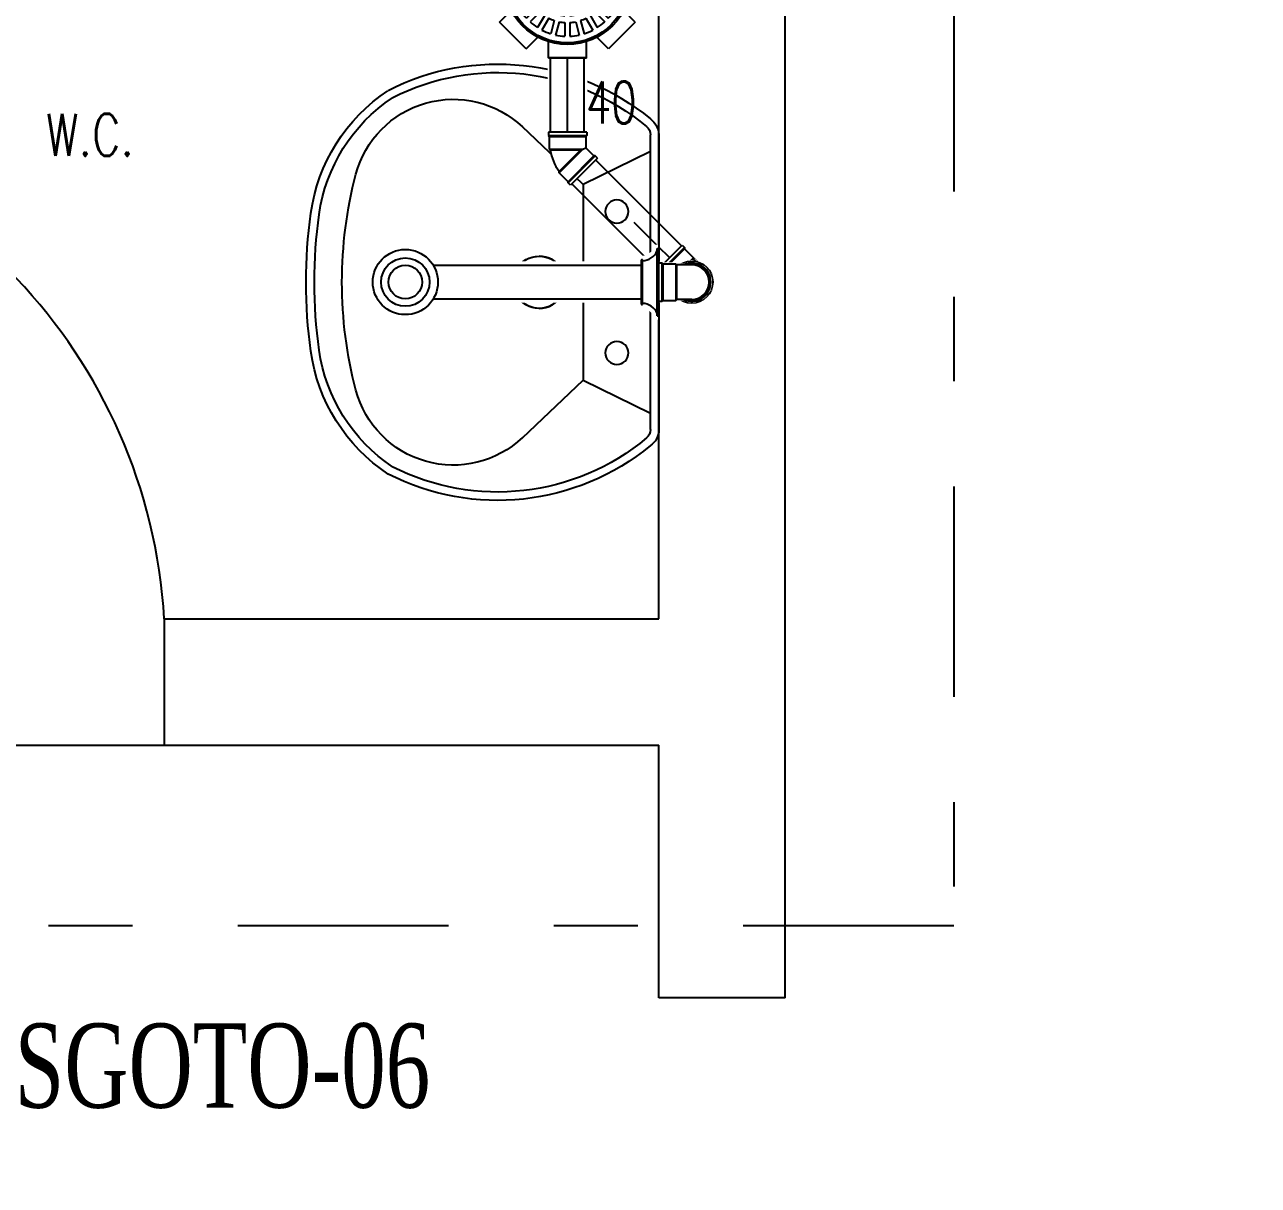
# Model space of a CAD drawing. Header units: inches. Extents: x 542787 to 543192, y 9574025 to 9574373.
# Drawn here: x 542830.142 to 542831.607, y 9574173.436 to 9574174.814 of the extents above; entities that cross this region are included whole.
import ezdxf
from ezdxf.enums import TextEntityAlignment as Align

# ---------------------------------------------------------------- set-up
doc = ezdxf.new("R2010")
doc.units = ezdxf.units.IN
doc.header["$MEASUREMENT"] = 0
doc.linetypes.add('DASHDOT', pattern=[1, 0.5, -0.25, 0, -0.25])
doc.linetypes.add('DASHDOT2', pattern=[0.5, 0.25, -0.125, 0, -0.125])
for name, color, linetype in [('CERCADURA', 7, 'Continuous'), ('EIXO', 8, 'Continuous'), ('I-ARQ', 8, 'Continuous'), ('I-ESGOTO', 6, 'Continuous'), ('I-NORMO_INST', 4, 'Continuous'), ('TINTERNO', 8, 'Continuous')]:
    doc.layers.add(name, color=color, linetype=linetype)
doc.styles.add('125', font='ROMANS.SHX', dxfattribs={"width": 0.7, "height": 0.25})
doc.styles.add('25', font='ROMANS.SHX', dxfattribs={"width": 0.7, "height": 0.05})
doc.styles.add('ROMANS', font='romans.shx', dxfattribs={"height": 0.025})
doc.styles.add('TITULO', font='times.ttf')

# ---------------------------------------------------------------- blocks, each defined once
blk = doc.blocks.new('*U237')
at = {"color": 2}
blk.add_wipeout([(0.3121, -0.2789), (0.451, -0.4178), (0.4178, -0.451), (0.2789, -0.3121)], dxfattribs=at)
for p, q in [((0.3096, -0.2813), (0.4486, -0.4203)), ((0.2813, -0.3096), (0.4203, -0.4486))]:
    blk.add_line(p, q)
at = {"layer": 'EIXO', "linetype": 'DASHDOT', "ltscale": 0.01}
blk.add_line((0.2955, -0.2955), (0.4344, -0.4344), dxfattribs=at)
blk = doc.blocks.new('Lav')
at = {"linetype": 'Continuous'}
for p, q in [((-0.1159, 0.0898), (-0.1844, 0.1621)), ((0.1848, 0.1621), (0.1163, 0.0898)), ((-0.1552, 0.01), (-0.1159, 0.0898)), ((-0.1159, 0.0898), (0.1163, 0.0898)), ((0.1163, 0.0898), (0.1556, 0.01)), ((-0.1754, 0), (0.1754, 0)), ((0.1751, 0.01), (-0.1747, 0.01))]:
    blk.add_line(p, q, dxfattribs=at)
at = {"color": 0, "linetype": 'Continuous'}
blk.add_line((-0.0308, 0.1423), (-0.0308, 0.1423), dxfattribs=at)
blk.add_line((-0.0308, 0.1423), (-0.0308, 0.1423), dxfattribs=at)
blk.add_lwpolyline([(-0.0308, 0.1423, 1.000001), (0.0312, 0.1423), (0.0312, 0.1423), (0.0312, 0.1423, -1.000001)], format="xyb", close=True, dxfattribs=at)
at = {"linetype": 'Continuous'}
for centre in [(-0.0838, 0.0499), (0.0002, 0.0499), (0.0842, 0.0499)]:
    blk.add_circle(centre, 0.0137, dxfattribs=at)
for centre, radius, start, end in [((-0.0529, 0.2058), 0.2095, 97.8851, 146.3536), ((0.0002, -0.1776), 0.5966, 82.1149, 97.8851), ((0.0533, 0.2058), 0.2095, 33.5371, 82.1149), ((-0.0529, 0.2058), 0.1995, 97.8851, 146.3011), ((0.0002, -0.1776), 0.5866, 82.1149, 97.8851), ((0.0533, 0.2058), 0.1995, 33.6983, 82.1149), ((0.0002, -0.1287), 0.505, 75.2964, 104.7036), ((-0.0977, 0.2442), 0.1194, 104.7036, 223.4431), ((0.098, 0.2442), 0.1194, 316.5569, 75.2964), ((0.0268, 0.1915), 0.2857, 152.9119, 219.4392), ((0.0268, 0.1915), 0.2757, 153.029, 219.8949), ((-0.0264, 0.1915), 0.2757, 320.1051, 26.9706), ((-0.0264, 0.1915), 0.2857, 320.5608, 27.0881), ((-0.1747, 0.023), 0.013, 219.8949, 270), ((0.1751, 0.023), 0.013, 270, 320.1051), ((-0.1738, 0.025), 0.025, 217.0047, 266.1146), ((0.1754, 0.0226), 0.0226, 270, 326.1069)]:
    blk.add_arc(centre, radius, start, end, dxfattribs=at)
at = {"color": 0, "linetype": 'Continuous'}
for radius, start, end in [(0.031, 360, 180), (0.031, 360, 180.0001), (0.021, 0, 180), (0.021, 180, 0)]:
    blk.add_arc((0.0002, 0.1423), radius, start, end, dxfattribs=at)
blk = doc.blocks.new('*U67')
at = {"color": 2}
blk.add_wipeout([(0.0278, 0.0036), (0.0295, 0.0036), (0.0401, -0.007), (0.0415, -0.007), (0.0448, -0.0103), (0.0103, -0.0448), (0.007, -0.0415), (0.007, -0.0401), (-0.0036, -0.0295), (-0.0036, -0.0278), (-0.0085, -0.0228), (-0.0135, -0.0203), (-0.0208, -0.0127), (-0.0243, -0.0019), (-0.0237, 0.0059), (-0.0199, 0.0141), (-0.0152, 0.0191), (-0.0086, 0.0228), (-0.0002, 0.0244), (0.0052, 0.0238), (0.0135, 0.0203), (0.0187, 0.0156), (0.0228, 0.0085)], dxfattribs=at)
for p, q in [((0.0215, 0.0077), (0.0272, 0.002)), ((0.0223, -0.0045), (0.0288, 0.002)), ((0.0271, 0.002), (0.0227, -0.0025)), ((0.0288, 0.002), (0.0271, 0.002)), ((0.0395, -0.0086), (0.0288, 0.002)), ((0.0409, -0.0086), (0.0086, -0.0409)), ((0.0437, -0.0115), (0.0115, -0.0437)), ((0.0409, -0.0086), (0.0395, -0.0086)), ((0.0437, -0.0115), (0.0409, -0.0086)), ((-0.0077, -0.0215), (-0.002, -0.0272)), ((0.0045, -0.0223), (-0.002, -0.0288)), ((-0.002, -0.0271), (0.0025, -0.0227)), ((-0.002, -0.0288), (-0.002, -0.0271)), ((0.0086, -0.0395), (-0.002, -0.0288)), ((0.0086, -0.0409), (0.0086, -0.0395)), ((0.0115, -0.0437), (0.0086, -0.0409))]:
    blk.add_line(p, q)
for radius in [0.0228, 0.02]:
    blk.add_circle((0, 0), radius)
at = {"layer": 'TINTERNO'}
blk.add_line((0.0395, -0.0086), (0.0086, -0.0395), dxfattribs=at)
blk.add_circle((0, 0), 0.0188, dxfattribs=at)
blk = doc.blocks.new('*U184')
at = {"color": 2}
blk.add_wipeout([(0.0235, -0.3358), (0.0235, -0.4302), (-0.0235, -0.4302), (-0.0235, -0.3358)], dxfattribs=at)
for p, q in [((-0.02, -0.3358), (-0.02, -0.4302)), ((0.02, -0.3358), (0.02, -0.4302))]:
    blk.add_line(p, q)
at = {"layer": 'EIXO', "linetype": 'DASHDOT', "ltscale": 0.01}
blk.add_line((0, -0.3358), (0, -0.4302), dxfattribs=at)
blk = doc.blocks.new('A$C57B471C8')
for p, q in [((-0.152, 0.0915), (-0.152, 0.0721)), ((-0.152, 0.0915), (-0.107, 0.0915)), ((-0.107, 0.0915), (-0.107, 0.0721)), ((-0.2101, 0.0488), (-0.1783, 0.0806)), ((-0.1783, 0.0806), (-0.1646, 0.0669)), ((-0.0807, 0.0806), (-0.0944, 0.0669)), ((-0.0807, 0.0806), (-0.0489, 0.0488)), ((-0.2101, 0.0488), (-0.1964, 0.0351)), ((-0.0489, 0.0488), (-0.0626, 0.0351)), ((-0.0168, 0.0309), (-0.0171, 0.0283)), ((-0.0071, 0.0318), (-0.0158, 0.0318)), ((-0.0158, 0.0308), (-0.0158, -0.0308)), ((-0.0071, 0.0308), (-0.0071, -0.0308)), ((-0.0061, 0.0311), (-0.0053, 0.0281)), ((-0.221, -0.0225), (-0.221, 0.0225)), ((-0.221, 0.0225), (-0.2016, 0.0225)), ((-0.0181, 0.0273), (-0.0591, 0.0273)), ((0, 0.0273), (-0.0044, 0.0273)), ((0, 0.0273), (0, -0.0273)), ((-0.221, -0.0225), (-0.2016, -0.0225)), ((-0.0181, -0.0273), (-0.0591, -0.0273)), ((-0.0168, -0.0309), (-0.0171, -0.0283)), ((-0.0061, -0.0311), (-0.0053, -0.0281)), ((0, -0.0273), (-0.0044, -0.0273)), ((-0.2101, -0.0488), (-0.1964, -0.0351)), ((-0.0489, -0.0488), (-0.0626, -0.0351)), ((-0.0071, -0.0318), (-0.0158, -0.0318)), ((-0.1783, -0.0806), (-0.2101, -0.0488)), ((-0.0489, -0.0488), (-0.0807, -0.0806)), ((-0.1783, -0.0806), (-0.1646, -0.0669)), ((-0.152, -0.0915), (-0.152, -0.0721)), ((-0.107, -0.0915), (-0.107, -0.0721)), ((-0.0807, -0.0806), (-0.0944, -0.0669)), ((-0.107, -0.0915), (-0.152, -0.0915))]:
    blk.add_line(p, q)
at = {"color": 8}
for p, q in [((-0.1452, 0.0469), (-0.1494, 0.0627)), ((-0.1394, 0.0485), (-0.1436, 0.0643)), ((-0.1325, 0.0494), (-0.1325, 0.0657)), ((-0.1265, 0.0494), (-0.1265, 0.0657)), ((-0.1196, 0.0485), (-0.1154, 0.0643)), ((-0.1138, 0.0469), (-0.1096, 0.0627)), ((-0.1666, 0.0328), (-0.1781, 0.0444)), ((-0.1623, 0.0371), (-0.1739, 0.0486)), ((-0.1568, 0.0413), (-0.165, 0.0554)), ((-0.1516, 0.0443), (-0.1598, 0.0584)), ((-0.1074, 0.0443), (-0.0992, 0.0584)), ((-0.1022, 0.0413), (-0.094, 0.0554)), ((-0.0967, 0.0371), (-0.0851, 0.0486)), ((-0.0924, 0.0328), (-0.0809, 0.0444)), ((-0.1738, 0.0221), (-0.1879, 0.0303)), ((-0.1708, 0.0273), (-0.1849, 0.0355)), ((-0.1474, 0.0222), (-0.1566, 0.0314)), ((-0.1431, 0.025), (-0.1481, 0.0371)), ((-0.1376, 0.0273), (-0.1426, 0.0394)), ((-0.1325, 0.0283), (-0.1325, 0.0414)), ((-0.1265, 0.0283), (-0.1265, 0.0414)), ((-0.1214, 0.0273), (-0.1164, 0.0394)), ((-0.1159, 0.025), (-0.1109, 0.0371)), ((-0.1116, 0.0222), (-0.1024, 0.0314)), ((-0.0882, 0.0273), (-0.0741, 0.0355)), ((-0.0852, 0.0221), (-0.0711, 0.0303)), ((-0.1764, 0.0157), (-0.1922, 0.0199)), ((-0.1545, 0.0136), (-0.1666, 0.0186)), ((-0.1517, 0.0179), (-0.1609, 0.0271)), ((-0.1349, 0.0096), (-0.1417, 0.0165)), ((-0.1325, 0.0106), (-0.1325, 0.0203)), ((-0.1265, 0.0106), (-0.1265, 0.0203)), ((-0.1241, 0.0096), (-0.1173, 0.0165)), ((-0.1073, 0.0179), (-0.0981, 0.0271)), ((-0.1045, 0.0136), (-0.0924, 0.0186)), ((-0.0826, 0.0157), (-0.0668, 0.0199)), ((-0.0171, 0.0273), (-0.0171, -0.0273)), ((-0.0051, 0.0273), (-0.0051, -0.0273)), ((-0.1789, 0.003), (-0.1952, 0.003)), ((-0.178, 0.0099), (-0.1938, 0.0141)), ((-0.1578, 0.003), (-0.1709, 0.003)), ((-0.1568, 0.0081), (-0.1689, 0.0131)), ((-0.1401, 0.003), (-0.1498, 0.003)), ((-0.1391, 0.0054), (-0.146, 0.0122)), ((-0.1199, 0.0054), (-0.113, 0.0122)), ((-0.1189, 0.003), (-0.1092, 0.003)), ((-0.1022, 0.0081), (-0.0901, 0.0131)), ((-0.1012, 0.003), (-0.0881, 0.003)), ((-0.081, 0.0099), (-0.0652, 0.0141)), ((-0.0801, 0.003), (-0.0638, 0.003)), ((-0.1789, -0.003), (-0.1952, -0.003)), ((-0.178, -0.0099), (-0.1938, -0.0141)), ((-0.1578, -0.003), (-0.1709, -0.003)), ((-0.1568, -0.0081), (-0.1689, -0.0131)), ((-0.1545, -0.0136), (-0.1666, -0.0186)), ((-0.1401, -0.003), (-0.1498, -0.003)), ((-0.1391, -0.0054), (-0.146, -0.0122)), ((-0.1349, -0.0096), (-0.1417, -0.0165)), ((-0.1325, -0.0106), (-0.1325, -0.0203)), ((-0.1265, -0.0106), (-0.1265, -0.0203)), ((-0.1241, -0.0096), (-0.1173, -0.0165)), ((-0.1199, -0.0054), (-0.113, -0.0122)), ((-0.1189, -0.003), (-0.1092, -0.003)), ((-0.1045, -0.0136), (-0.0924, -0.0186)), ((-0.1022, -0.0081), (-0.0901, -0.0131)), ((-0.1012, -0.003), (-0.0881, -0.003)), ((-0.081, -0.0099), (-0.0652, -0.0141)), ((-0.0801, -0.003), (-0.0638, -0.003)), ((-0.1764, -0.0157), (-0.1922, -0.0199)), ((-0.1738, -0.0221), (-0.1879, -0.0303)), ((-0.1708, -0.0273), (-0.1849, -0.0355)), ((-0.1517, -0.0179), (-0.1609, -0.0271)), ((-0.1474, -0.0222), (-0.1566, -0.0314)), ((-0.1431, -0.025), (-0.1481, -0.0371)), ((-0.1376, -0.0273), (-0.1426, -0.0394)), ((-0.1325, -0.0283), (-0.1325, -0.0414)), ((-0.1265, -0.0283), (-0.1265, -0.0414)), ((-0.1214, -0.0273), (-0.1164, -0.0394)), ((-0.1159, -0.025), (-0.1109, -0.0371)), ((-0.1116, -0.0222), (-0.1024, -0.0314)), ((-0.1073, -0.0179), (-0.0981, -0.0271)), ((-0.0882, -0.0273), (-0.0741, -0.0355)), ((-0.0852, -0.0221), (-0.0711, -0.0303)), ((-0.0826, -0.0157), (-0.0668, -0.0199)), ((-0.1666, -0.0328), (-0.1781, -0.0444)), ((-0.1623, -0.0371), (-0.1739, -0.0486)), ((-0.1568, -0.0413), (-0.165, -0.0554)), ((-0.1022, -0.0413), (-0.094, -0.0554)), ((-0.0967, -0.0371), (-0.0851, -0.0486)), ((-0.0924, -0.0328), (-0.0809, -0.0444)), ((-0.1516, -0.0443), (-0.1598, -0.0584)), ((-0.1452, -0.0469), (-0.1494, -0.0627)), ((-0.1394, -0.0485), (-0.1436, -0.0643)), ((-0.1325, -0.0494), (-0.1325, -0.0657)), ((-0.1265, -0.0494), (-0.1265, -0.0657)), ((-0.1196, -0.0485), (-0.1154, -0.0643)), ((-0.1138, -0.0469), (-0.1096, -0.0627)), ((-0.1074, -0.0443), (-0.0992, -0.0584))]:
    blk.add_line(p, q, dxfattribs=at)
blk.add_circle((-0.1295, 0), 0.0755)
blk.add_circle((-0.1295, 0), 0.0735, dxfattribs=at)
for radius, start, end in [(0.0658, 107.6132, 117.3868), (0.0658, 92.6132, 102.3868), (0.0658, 77.6132, 87.3868), (0.0658, 62.6132, 72.3868), (0.0658, 137.6132, 147.3868), (0.0658, 122.6132, 132.3868), (0.0495, 108.4746, 116.5254), (0.0495, 93.4746, 101.5254), (0.0495, 78.4746, 86.5254), (0.0495, 63.4746, 71.5254), (0.0658, 47.6132, 57.3868), (0.0658, 32.6132, 42.3868), (0.0658, 152.6132, 162.3868), (0.0495, 138.4746, 146.5254), (0.0495, 123.4746, 131.5254), (0.0415, 116.6455, 130.8545), (0.0415, 94.1455, 108.3545), (0.0415, 71.6455, 85.8545), (0.0415, 49.1455, 63.3545), (0.0495, 48.4746, 56.5254), (0.0495, 33.4746, 41.5254), (0.0658, 17.6132, 27.3868), (0.0495, 153.4746, 161.5254), (0.0415, 139.1455, 153.3545), (0.0285, 141.0423, 151.4577), (0.0285, 118.5423, 128.9577), (0.0205, 98.415, 126.585), (0.0285, 96.0423, 106.4577), (0.0285, 73.5423, 83.9577), (0.0205, 53.415, 81.585), (0.0285, 51.0423, 61.4577), (0.0285, 28.5423, 38.9577), (0.0415, 26.6455, 40.8545), (0.0495, 18.4746, 26.5254), (0.0658, 167.6132, 177.3868), (0.0495, 168.4746, 176.5254), (0.0415, 161.6455, 175.8545), (0.0285, 163.5423, 173.9577), (0.0205, 143.415, 171.585), (0.011, 150.8266, 164.1734), (0.011, 105.8266, 119.1734), (0.011, 60.8266, 74.1734), (0.011, 15.8266, 29.1734), (0.0205, 8.415, 36.585), (0.0285, 6.0423, 16.4577), (0.0415, 4.1455, 18.3545), (0.0495, 3.4746, 11.5254), (0.0658, 2.6132, 12.3868), (0.0658, 182.6132, 192.3868), (0.0495, 183.4746, 191.5254), (0.0415, 184.1455, 198.3545), (0.0285, 186.0423, 196.4577), (0.0285, 208.5423, 218.9577), (0.0205, 188.415, 216.585), (0.011, 195.8266, 209.1734), (0.011, 240.8266, 254.1734), (0.011, 285.8266, 299.1734), (0.011, 330.8266, 344.1734), (0.0205, 323.415, 351.585), (0.0285, 321.0423, 331.4577), (0.0285, 343.5423, 353.9577), (0.0415, 341.6455, 355.8545), (0.0495, 348.4746, 356.5254), (0.0658, 347.6132, 357.3868), (0.0658, 197.6132, 207.3868), (0.0495, 198.4746, 206.5254), (0.0495, 213.4746, 221.5254), (0.0415, 206.6455, 220.8545), (0.0285, 231.0423, 241.4577), (0.0205, 233.415, 261.585), (0.0285, 253.5423, 263.9577), (0.0205, 278.415, 306.585), (0.0285, 276.0423, 286.4577), (0.0285, 298.5423, 308.9577), (0.0415, 319.1455, 333.3545), (0.0495, 318.4746, 326.5254), (0.0495, 333.4746, 341.5254), (0.0658, 332.6132, 342.3868), (0.0658, 212.6132, 222.3868), (0.0495, 228.4746, 236.5254), (0.0415, 229.1455, 243.3545), (0.0415, 251.6455, 265.8545), (0.0415, 274.1455, 288.3545), (0.0415, 296.6455, 310.8545), (0.0495, 303.4746, 311.5254), (0.0658, 317.6132, 327.3868), (0.0658, 227.6132, 237.3868), (0.0658, 242.6132, 252.3868), (0.0495, 243.4746, 251.5254), (0.0495, 258.4746, 266.5254), (0.0495, 273.4746, 281.5254), (0.0495, 288.4746, 296.5254), (0.0658, 287.6132, 297.3868), (0.0658, 302.6132, 312.3868), (0.0658, 257.6132, 267.3868), (0.0658, 272.6132, 282.3868)]:
    blk.add_arc((-0.1295, 0), radius, start, end, dxfattribs=at)
for centre, start, end in [((-0.0158, 0.0308), 90, 175), ((-0.0071, 0.0308), 15, 90), ((-0.0181, 0.0284), 270, 355), ((-0.0044, 0.0284), 195, 270), ((-0.0181, -0.0284), 5, 90), ((-0.0044, -0.0284), 90, 165), ((-0.0158, -0.0308), 185, 270), ((-0.0071, -0.0308), 270, 345)]:
    blk.add_arc(centre, 0.001, start, end)
blk = doc.blocks.new('*U112')
at = {"color": 1, "style": '25'}
for tag, flags, p in [('MARCA', 1, (0, -0.1877)), ('QUANT.', 3, (0, -0.2718))]:
    blk.add_attdef(tag, text='', height=0.05, dxfattribs=dict(at, flags=flags)).set_placement(p, align=Align.CENTER)
at = {"color": 2}
blk.add_wipeout([(-0.0283, -0.0915), (-0.0283, -0.0762), (-0.0339, -0.0739), (-0.0447, -0.0847), (-0.0847, -0.0447), (-0.0739, -0.0339), (-0.0762, -0.0283), (-0.0915, -0.0283), (-0.0915, 0.0283), (-0.0762, 0.0283), (-0.0739, 0.0339), (-0.0847, 0.0447), (-0.0447, 0.0847), (-0.0339, 0.0739), (-0.0283, 0.0762), (-0.0283, 0.0915), (0.0283, 0.0915), (0.0283, 0.0762), (0.029, 0.076), (0.0538, 0.1007), (0.0539, 0.1047), (0.0662, 0.117), (0.1171, 0.066), (0.1049, 0.0538), (0.1007, 0.0538), (0.076, 0.029), (0.0762, 0.0283), (0.0915, 0.0283), (0.0915, -0.0283), (0.0762, -0.0283), (0.0739, -0.0339), (0.0847, -0.0447), (0.0447, -0.0847), (0.0339, -0.0739), (0.0283, -0.0762), (0.0283, -0.0915)], dxfattribs=at)
at = {"color": 2, "rotation": 45.00000000000993}
blk.add_blockref('A$C57B471C8', (0.0916, 0.0915), dxfattribs=at)
at = {"color": 2}
blk.add_wipeout([(-0.0283, -0.0915), (-0.0283, -0.0762), (-0.0339, -0.0739), (-0.0447, -0.0847), (-0.0847, -0.0447), (-0.0739, -0.0339), (-0.0762, -0.0283), (-0.0915, -0.0283), (-0.0915, 0.0283), (-0.0762, 0.0283), (-0.0739, 0.0339), (-0.0847, 0.0447), (-0.0447, 0.0847), (-0.0339, 0.0739), (-0.0283, 0.0762), (-0.0283, 0.0915), (0.0283, 0.0915), (0.0283, 0.0762), (0.029, 0.076), (0.0538, 0.1007), (0.0539, 0.1047), (0.0662, 0.117), (0.1171, 0.066), (0.1049, 0.0538), (0.1007, 0.0538), (0.076, 0.029), (0.0762, 0.0283), (0.0915, 0.0283), (0.0915, -0.0283), (0.0762, -0.0283), (0.0739, -0.0339), (0.0847, -0.0447), (0.0447, -0.0847), (0.0339, -0.0739), (0.0283, -0.0762), (0.0283, -0.0915)], dxfattribs=at)
at = {"color": 2, "rotation": 45.00000000000993}
blk.add_blockref('A$C57B471C8', (0.0916, 0.0915), dxfattribs=at)
at = {"color": 1, "style": '25', "flags": 1}
blk.add_attdef('DESCRICAO', text='', height=0.05, dxfattribs=at).set_placement((0, -0.1085), align=Align.CENTER)
blk = doc.blocks.new('*U69')
at = {"color": 2}
blk.add_wipeout([(0.0026, 0.0263), (0.0167, 0.0222), (0.0266, 0.0115), (0.0291, -0.0016), (0.0243, -0.0154), (0.0138, -0.0241), (0.0026, -0.0262), (-0.0119, -0.0222), (-0.022, -0.0097), (-0.0237, 0.0006), (-0.0204, 0.0115), (-0.0115, 0.0225)], dxfattribs=at)
blk.add_circle((0.0027, 0), 0.025)
at = {"color": 8, "ltscale": 0.01}
blk.add_circle((0.0027, 0), 0.0233, dxfattribs=at)
for centre, start, end in [((0.0027, 0.0125), 132.0789, 270), ((0.0027, -0.0125), 312.0789, 90)]:
    blk.add_arc(centre, 0.0125, start, end, dxfattribs=at)
blk = doc.blocks.new('*U68')
at = {"color": 2}
blk.add_wipeout([(0.0171, 0.0222), (0.0183, 0.0234), (0.0333, 0.0234), (0.0343, 0.0244), (0.039, 0.0244), (0.039, -0.0244), (0.0343, -0.0244), (0.0333, -0.0234), (0.0183, -0.0234), (0.0171, -0.0222), (0.0101, -0.0222), (0.0049, -0.0239), (-0.0057, -0.0237), (-0.0159, -0.0185), (-0.0209, -0.0126), (-0.024, -0.0041), (-0.0242, 0.0027), (-0.0222, 0.01), (-0.0174, 0.0171), (-0.0132, 0.0205), (-0.0048, 0.0239), (0.0022, 0.0243), (0.0101, 0.0222)], dxfattribs=at)
for p, q in [((0, 0.0206), (0.0178, 0.0206)), ((0.019, 0.0218), (0.0178, 0.0206)), ((0.034, 0.0218), (0.019, 0.0218)), ((0.035, 0.0228), (0.034, 0.0218)), ((0.039, 0.0228), (0.035, 0.0228)), ((0.039, 0.0228), (0.039, -0.0228)), ((0, -0.0206), (0.0178, -0.0206)), ((0.019, -0.0218), (0.0178, -0.0206)), ((0.034, -0.0218), (0.019, -0.0218)), ((0.035, -0.0228), (0.034, -0.0218)), ((0.039, -0.0228), (0.035, -0.0228))]:
    blk.add_line(p, q)
at = {"color": 8}
for p, q in [((0.0178, 0.0206), (0.0178, -0.0206)), ((0.019, -0.0218), (0.019, 0.0218)), ((0.034, 0.0218), (0.034, -0.0218)), ((0.035, 0.0228), (0.035, -0.0228))]:
    blk.add_line(p, q, dxfattribs=at)
blk.add_arc((0, 0), 0.0228, 64.6232, 295.3768, dxfattribs=at)
for radius, start, end in [(0.0218, 70.9009, 289.0991), (0.0206, 90, 270)]:
    blk.add_arc((0, 0), radius, start, end)
blk = doc.blocks.new('*U185')
at = {"color": 8, "linetype": 'Continuous'}
for p, q in [((0.0011, 0.04), (0, 0.04)), ((0, 0.04), (0, -0.04)), ((0.0011, 0.04), (0.0011, -0.04)), ((0.0191, 0.0267), (0.0184, 0.0267)), ((0.0184, 0.0267), (0.0184, -0.0267)), ((0.0197, 0.026), (0.0197, -0.026)), ((0.0191, -0.0267), (0.0184, -0.0267)), ((0.0011, -0.04), (0, -0.04))]:
    blk.add_line(p, q, dxfattribs=at)
at = {"linetype": 'Continuous'}
for p, q in [((0.2669, 0.02), (0.0197, 0.02)), ((0.2669, -0.02), (0.0197, -0.02))]:
    blk.add_line(p, q, dxfattribs=at)
for radius in [0.0387, 0.02]:
    blk.add_circle((0.3, 0), radius)
at = {"color": 8}
blk.add_circle((0.3, 0), 0.0287, dxfattribs=at)
at = {"linetype": 'Continuous'}
for centre, start, end in [((0.0187, 0.0443), 201.6148, 268.9949), ((0.0187, -0.0443), 91.0051, 158.3852)]:
    blk.add_arc(centre, 0.019, start, end, dxfattribs=at)
at = {"color": 8, "linetype": 'Continuous'}
for centre, start, end in [((0.0191, 0.026), 0, 90), ((0.0191, -0.026), 270, 0)]:
    blk.add_arc(centre, 0.000667, start, end, dxfattribs=at)
at = {"color": 2}
blk.add_wipeout([(0.0011, 0.0446), (0.0067, 0.0446), (0.0067, 0.0383), (0.0149, 0.0312), (0.0253, 0.0312), (0.0253, 0.0246), (0.2659, 0.0246), (0.2726, 0.0326), (0.2841, 0.0398), (0.2972, 0.0431), (0.3107, 0.0422), (0.3233, 0.0371), (0.3337, 0.0284), (0.3408, 0.017), (0.3441, 0.0038), (0.3432, -0.0097), (0.3382, -0.0222), (0.3295, -0.0326), (0.318, -0.0398), (0.3049, -0.0431), (0.2914, -0.0422), (0.2788, -0.0371), (0.2684, -0.0284), (0.266, -0.0246), (0.0253, -0.0246), (0.0253, -0.0312), (0.0149, -0.0312), (0.0067, -0.0383), (0.0067, -0.0446), (0.0011, -0.0446)], dxfattribs=at)
at = {"color": 8, "linetype": 'Continuous'}
for p, q in [((0.0021, 0.04), (0.0011, 0.04)), ((0.0011, 0.04), (0.0011, -0.04)), ((0.0021, 0.04), (0.0021, -0.04)), ((0.0201, 0.0267), (0.0194, 0.0267)), ((0.0194, 0.0267), (0.0194, -0.0267)), ((0.0208, 0.026), (0.0208, -0.026)), ((0.0201, -0.0267), (0.0194, -0.0267)), ((0.0021, -0.04), (0.0011, -0.04))]:
    blk.add_line(p, q, dxfattribs=at)
at = {"linetype": 'Continuous'}
for p, q in [((0.2679, 0.02), (0.0208, 0.02)), ((0.2679, -0.02), (0.0208, -0.02))]:
    blk.add_line(p, q, dxfattribs=at)
for radius in [0.0387, 0.02]:
    blk.add_circle((0.3011, 0), radius)
at = {"color": 8}
blk.add_circle((0.3011, 0), 0.0287, dxfattribs=at)
at = {"linetype": 'Continuous'}
for centre, start, end in [((0.0198, 0.0443), 201.6148, 268.9949), ((0.0198, -0.0443), 91.0051, 158.3852)]:
    blk.add_arc(centre, 0.019, start, end, dxfattribs=at)
at = {"color": 8, "linetype": 'Continuous'}
for centre, start, end in [((0.0201, 0.026), 0, 90), ((0.0201, -0.026), 270, 0)]:
    blk.add_arc(centre, 0.000667, start, end, dxfattribs=at)
blk = doc.blocks.new('*U183')
at = {"color": 1, "style": '25'}
for tag, flags, p in [('DESCRICAO', 1, (-0.1561, -0.1085)), ('MARCA', 1, (-0.1561, -0.1877)), ('QUANT.', 3, (-0.1561, -0.2718))]:
    blk.add_attdef(tag, text='', height=0.05, dxfattribs=dict(at, flags=flags)).set_placement(p, align=Align.CENTER)
at = {"color": 2}
blk.add_wipeout([(0.0278, -0.0238), (0.0235, -0.0238), (0.0225, -0.0228), (0.0097, -0.0228), (0.0006, -0.0318), (0.0006, -0.0332), (-0.0025, -0.0363), (-0.0358, -0.0029), (-0.0328, 0.0001), (-0.0314, 0.0001), (-0.0207, 0.0107), (-0.019, 0.0107), (-0.0066, 0.0179), (0.0062, 0.0212), (0.0075, 0.0224), (0.0225, 0.0224), (0.0235, 0.0234), (0.0278, 0.0234)], dxfattribs=at)
for p, q in [((0.0078, 0.0216), (0.0066, 0.0204)), ((0.0228, 0.0216), (0.0078, 0.0216)), ((0.0078, 0.0216), (0.0078, -0.0183)), ((0.0238, 0.0226), (0.0228, 0.0216)), ((0.0278, 0.0226), (0.0238, 0.0226)), ((0.0238, 0.0226), (0.0238, -0.023)), ((0.0278, -0.023), (0.0278, 0.0226)), ((-0.031, -0.0007), (-0.0204, 0.0099)), ((0.0078, -0.0183), (-0.0204, 0.0099)), ((-0.0204, 0.0099), (-0.0187, 0.0099)), ((-0.0353, -0.0035), (-0.0324, -0.0007)), ((-0.003, -0.0357), (-0.0353, -0.0035)), ((-0.0002, -0.0329), (-0.0324, -0.0007)), ((-0.0324, -0.0007), (-0.031, -0.0007)), ((-0.0002, -0.0315), (0.0093, -0.022)), ((0.0078, -0.0183), (0.0093, -0.022)), ((0.0228, -0.022), (0.0093, -0.022)), ((0.0238, -0.023), (0.0228, -0.022)), ((0.0278, -0.023), (0.0238, -0.023)), ((-0.003, -0.0357), (-0.0002, -0.0329)), ((-0.0002, -0.0329), (-0.0002, -0.0315))]:
    blk.add_line(p, q)
at = {"color": 8}
for p, q in [((0.0066, -0.0154), (0.0066, 0.0204)), ((0.0228, 0.0216), (0.0228, -0.022)), ((-0.0187, 0.0099), (0.0066, -0.0154)), ((-0.0002, -0.0315), (-0.031, -0.0007)), ((0.0066, -0.0154), (0.0078, -0.0183))]:
    blk.add_line(p, q, dxfattribs=at)
blk.add_arc((0.0157, -0.0373), 0.0584, 98.9327, 126.0673)
blk = doc.blocks.new('*U319')
for p, q in [((-0.023441, -0.007928), (0, 0)), ((-0.003189, -0.000359), (0, 0)), ((0, 0), (-0.002753, -0.001651)), ((-0.002753, -0.001651), (-0.003189, -0.000359)), ((-0.056793, -0.019207), (-0.033352, -0.01128))]:
    blk.add_line(p, q)
for centre, radius in [((0, 0), 0.000311), ((-0.028397, -0.009604), 0.004878)]:
    blk.add_circle(centre, radius)
at = {"color": 8}
blk.add_circle((-0.028397, -0.009604), 0.005231, dxfattribs=at)
blk.add_solid([(-0.002753, -0.001651), (-0.003189, -0.000359), (0, 0)])
blk = doc.blocks.new('TITOLO HS')
at = {"color": 253, "style": 'ROMANS', "width": 0.7}
blk.add_text('ESCALA :', height=0.002, dxfattribs=at).set_placement((-0.00005, -0.000011))
at = {"style": 'TITULO', "width": 0.7}
blk.add_attdef('LNOME', (0.000057, 0.002997), '', height=0.006, dxfattribs=at)
at = {"color": 253, "style": 'ROMANS', "width": 0.7}
blk.add_attdef('LESC', (0.01163, -0.000028), '', height=0.002, dxfattribs=at)

msp = doc.modelspace()

# ---------------------------------------------------------------- linework, layer by layer
at = {"layer": 'I-ARQ'}
for p, q in [((542831.0449, 9574173.6587), (542831.0449, 9574175.6087)), ((542830.3074, 9574174.1087), (542830.8949, 9574174.1087)), ((542830.3074, 9574174.1087), (542830.3074, 9574173.9587)), ((542829.7074, 9574173.9587), (542830.3074, 9574173.9587)), ((542830.3074, 9574173.9587), (542830.8949, 9574173.9587)), ((542830.8949, 9574173.6587), (542830.8949, 9574173.9587)), ((542831.0449, 9574173.6587), (542830.8949, 9574173.6587))]:
    msp.add_line(p, q, dxfattribs=at)
msp.add_arc((542829.6672, 9574174.0712), 0.6414, 3.352, 83.7104, dxfattribs=at)

# ---------------------------------------------------------------- block references
at = {"layer": 'I-ESGOTO', "rotation": 179.9999999999894}
msp.add_blockref('*U237', (542831.2319, 9574174.2133), dxfattribs=at)
at = {"layer": 'I-NORMO_INST'}
ref = msp.add_blockref('TITOLO HS', (542829.3828, 9574173.4534), dxfattribs=dict(at, xscale=25, yscale=25, zscale=25))
ref.add_attrib('LNOME', 'DETALHE DE ESGOTO-06', (542829.3842, 9574173.5283), dxfattribs={"layer": '0', "height": 0.1, "style": 'TITULO', "width": 0.7})
ref.add_attrib('LESC', '1/25', (542829.6735, 9574173.4527), dxfattribs={"layer": '0', "color": 253, "height": 0.05, "style": 'ROMANS', "width": 0.7})

# ---------------------------------------------------------------- texts
at = {"layer": 'I-NORMO_INST', "style": 'ROMANS', "width": 0.75}
msp.add_text('W.C.', height=0.05, dxfattribs=at).set_placement((542830.2193, 9574174.6836), align=Align.MIDDLE_CENTER)

# ---------------------------------------------------------------- next in the draw order: linework, layer by layer
at = {"layer": 'I-ARQ'}
msp.add_line((542830.8949, 9574174.1087), (542830.8949, 9574175.6087), dxfattribs=at)

# ---------------------------------------------------------------- next in the draw order: block references
at = {"layer": 'I-ARQ', "xscale": -1, "rotation": 90}
msp.add_blockref('Lav', (542830.8949, 9574174.5087), dxfattribs=at)

# ---------------------------------------------------------------- next in the draw order: block references
at = {"layer": 'I-ESGOTO', "rotation": 179.9999999999894}
for name, p in [('*U184', (542830.7863, 9574174.3446)), ('*U67', (542830.9339, 9574174.5087))]:
    msp.add_blockref(name, p, dxfattribs=at)

# ---------------------------------------------------------------- next in the draw order: block references
at = {"layer": 'I-ESGOTO'}
for name, p, rotation in [('*U112', (542830.7862, 9574174.8663), 90), ('*U69', (542830.9365, 9574174.5087), 180)]:
    msp.add_blockref(name, p, dxfattribs=dict(at, rotation=rotation))
at = {"layer": 'I-ESGOTO', "color": 2, "rotation": 90}
msp.add_blockref('*U183', (542830.7863, 9574174.6589), dxfattribs=at)

# ---------------------------------------------------------------- next in the draw order: block references
at = {"layer": 'I-ESGOTO', "rotation": 180}
msp.add_blockref('*U68', (542830.9339, 9574174.5087), dxfattribs=at)

# ---------------------------------------------------------------- next in the draw order: texts
at = {"layer": 'I-NORMO_INST', "style": '125', "width": 0.7}
msp.add_text('40', height=0.05, dxfattribs=at).set_placement((542830.8083, 9574174.697))

# ---------------------------------------------------------------- next in the draw order: block references
at = {"layer": 'I-ESGOTO', "rotation": 180}
msp.add_blockref('*U185', (542830.8949, 9574174.5087), dxfattribs=at)

# ---------------------------------------------------------------- next in the draw order: linework, layer by layer
at = {"layer": 'CERCADURA', "color": 9, "linetype": 'DASHDOT2'}
msp.add_lwpolyline([(542829.3048, 9574176.0661), (542831.245, 9574176.0661), (542831.245, 9574173.7441), (542829.3048, 9574173.7441)], close=True, dxfattribs=at)

# ---------------------------------------------------------------- next in the draw order: block references
at = {"layer": 'I-NORMO_INST', "xscale": 25, "yscale": 25, "zscale": 25, "rotation": 134.9999999999999}
msp.add_blockref('*U319', (542830.2632, 9574175.547), dxfattribs=at)

doc.saveas('drawing.dxf')
